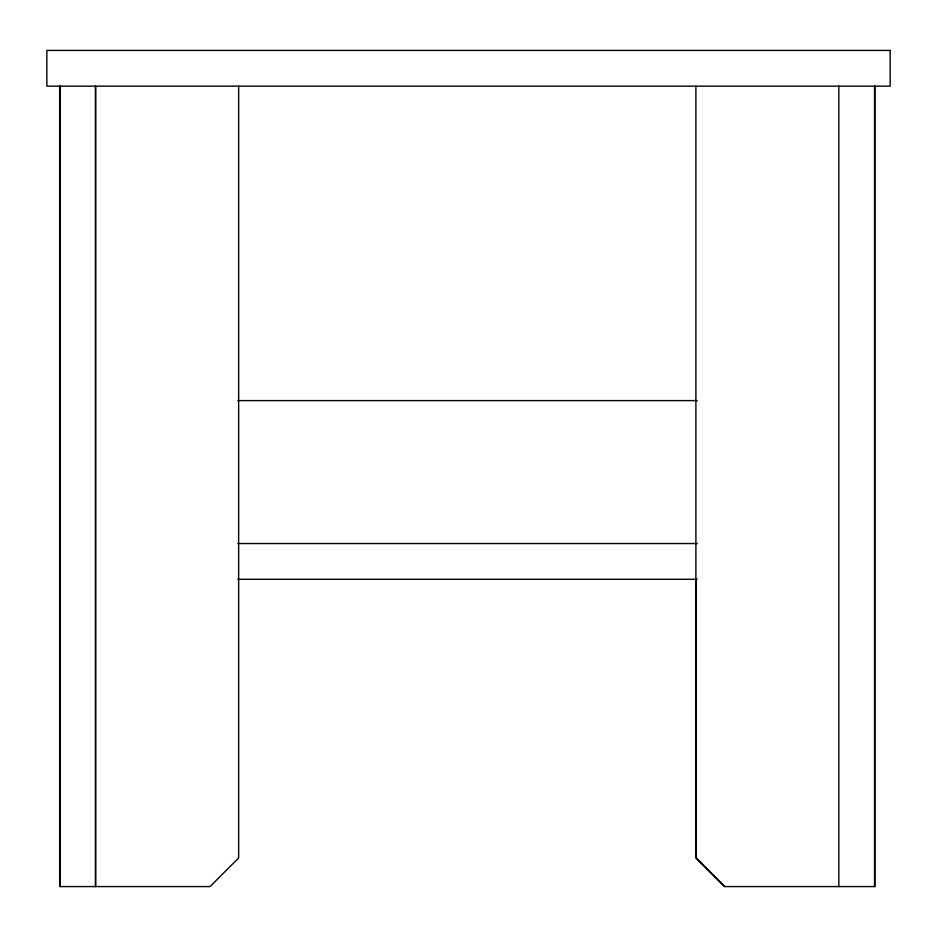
<?xml version="1.0" encoding="UTF-8"?>
<svg xmlns="http://www.w3.org/2000/svg" width="937" height="937" viewBox="0 0 937 937"><rect width="100%" height="100%" fill="white"/><g stroke="black" fill="none" stroke-linecap="round" stroke-linejoin="round"><path stroke-width="1.41" d="M237.834 400.603L697.245 400.603M237.834 543.542L697.245 543.542M237.834 579.277L697.245 579.277M724.816 886.578L696.226 857.987L696.226 578.785M874.9 86.157L874.9 886.578L724.488 886.578L695.898 857.987L695.898 86.157M874.561 86.157L874.561 886.578M838.838 86.157L838.838 886.578M238.642 86.157L238.642 857.987L210.052 886.578L59.663 886.578L59.663 86.157M95.715 86.157L95.715 886.578M95.398 86.157L95.398 886.578M60.179 86.157L60.179 886.578M890.15 50.422L46.85 50.422L46.85 86.157L890.15 86.157L890.15 50.422"/></g></svg>
